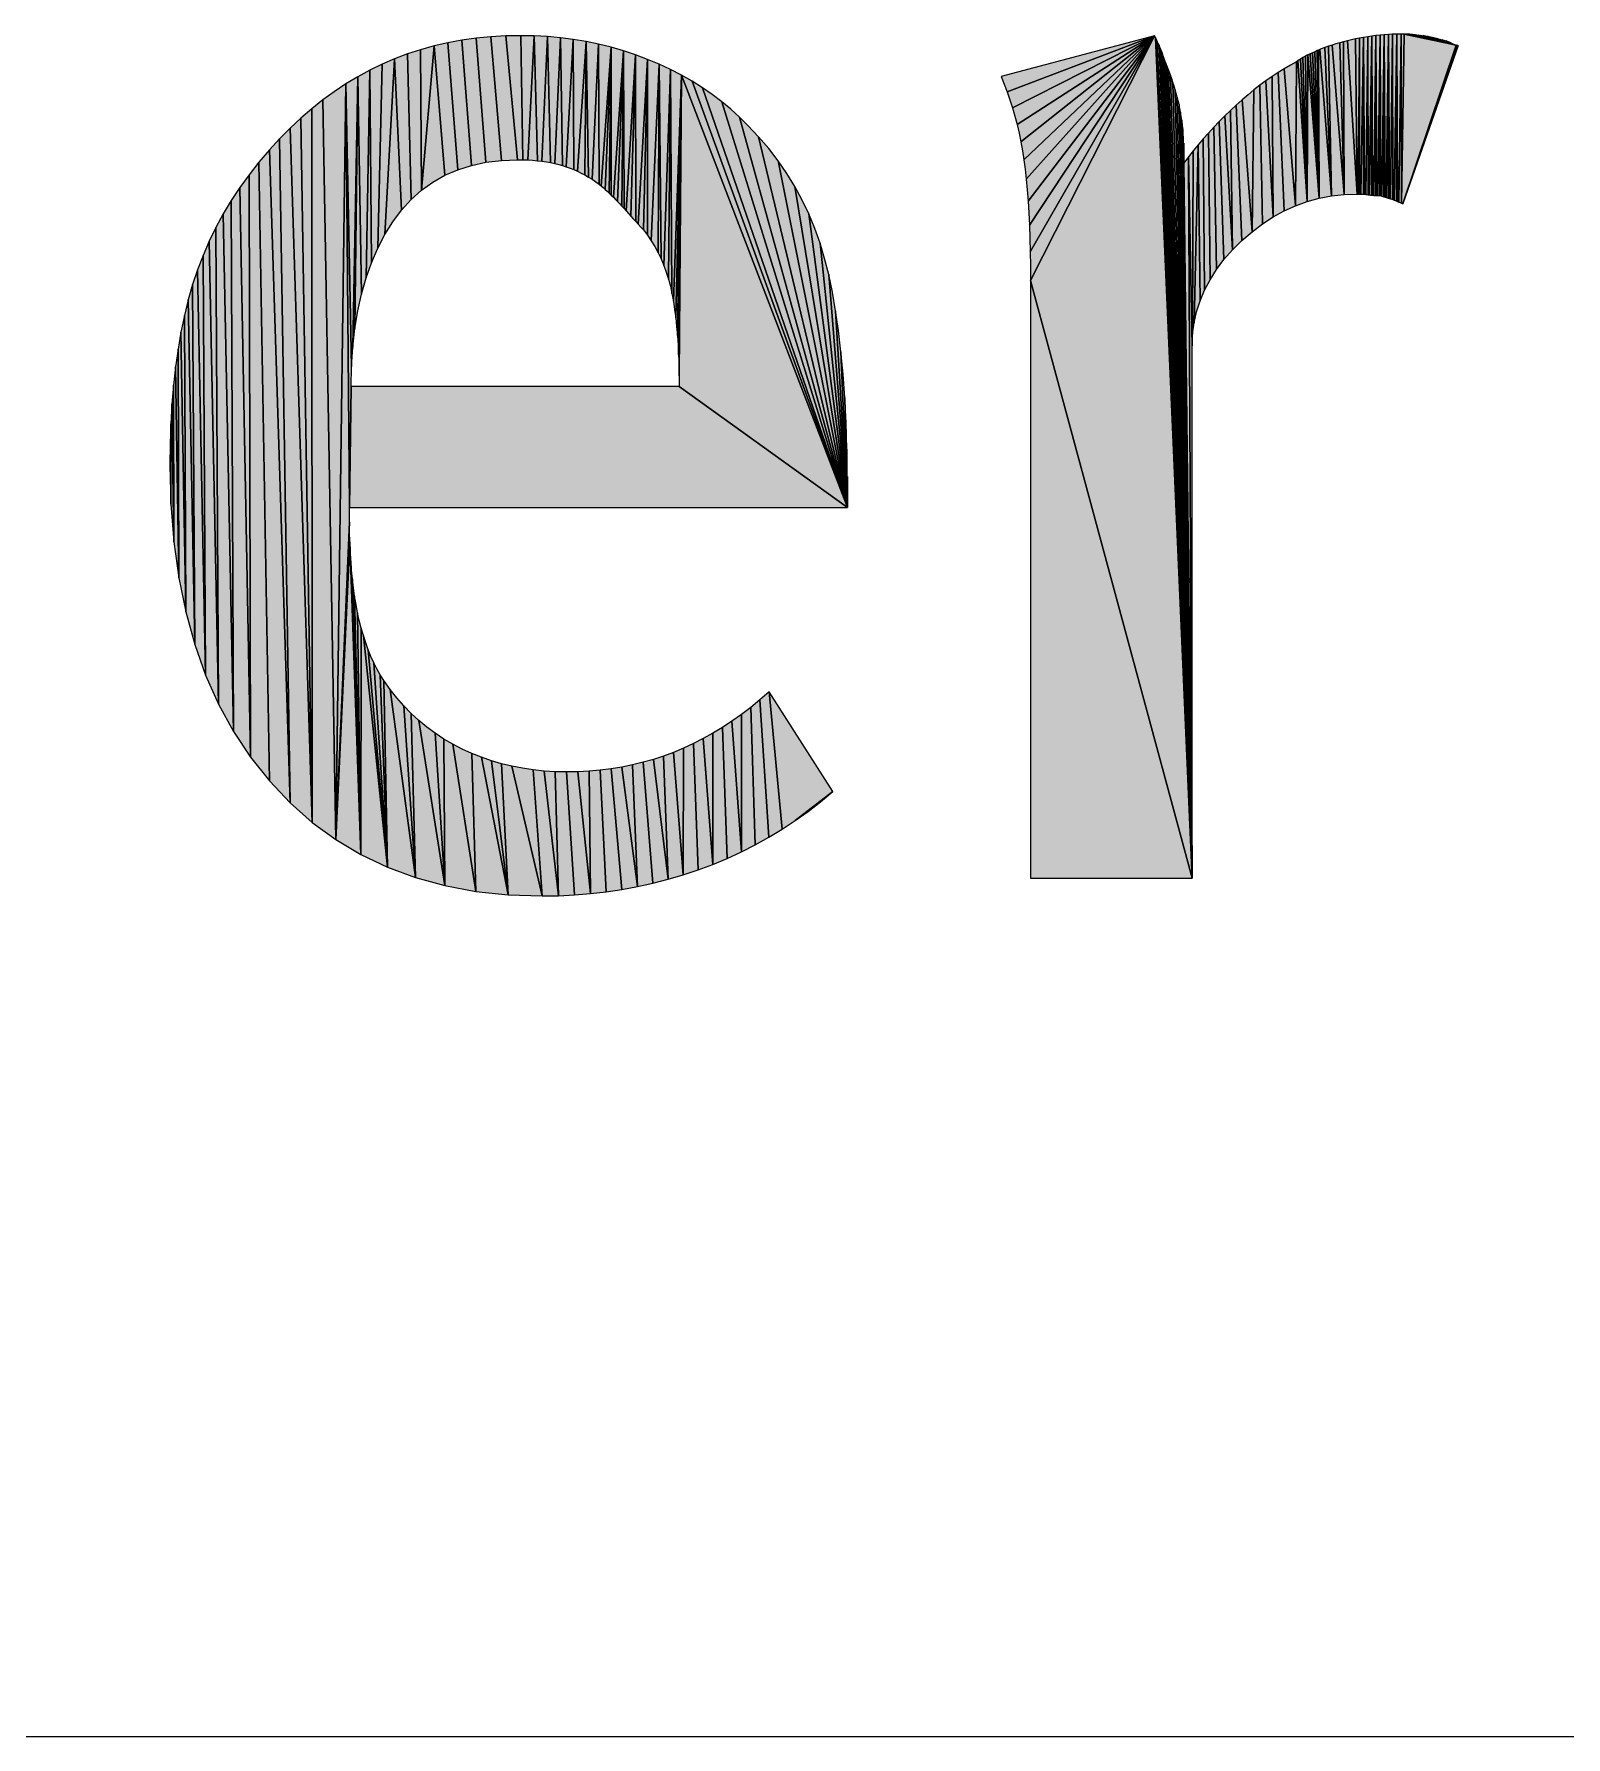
# Model space of a CAD drawing. Header units: inches. Extents: x 0 to 841, y 0 to 594.
# Drawn here: x 766.65 to 773.41, y 58.91 to 66.43 of the extents above; entities that cross this region are included whole.
import ezdxf

# ---------------------------------------------------------------- set-up
doc = ezdxf.new("R2010")
doc.units = ezdxf.units.IN
doc.header["$MEASUREMENT"] = 0
doc.layers.add('BG 0', color=7, linetype='Continuous')
doc.layers.add('BG Border', color=7, linetype='Continuous')

msp = doc.modelspace()

# ---------------------------------------------------------------- hatches: boundary and pattern name
at = {"layer": 'BG 0', "linetype": 'Continuous'}
for points in [[(768.358, 66.357), (768.3615, 65.737), (768.4173, 66.3733)], [(768.3615, 65.737), (768.4111, 65.7726), (768.4644, 65.8027), (768.4173, 66.3733)], [(768.4173, 66.3733), (768.4644, 65.8027), (768.5214, 65.8273), (768.478, 66.3872)], [(768.478, 66.3872), (768.5214, 65.8273), (768.582, 65.8465), (768.5398, 66.3985)], [(768.5398, 66.3985), (768.582, 65.8465), (768.6463, 65.8602), (768.603, 66.4074)], [(768.603, 66.4074), (768.6463, 65.8602), (768.7143, 65.8684), (768.6675, 66.4137)], [(768.6675, 66.4137), (768.7143, 65.8684), (768.7859, 65.8711), (768.7333, 66.4175)], [(768.7333, 66.4175), (768.7859, 65.8711), (768.8087, 65.8709), (768.8003, 66.4187)], [(768.8591, 66.4177), (768.8003, 66.4187), (768.8087, 65.8709), (768.8307, 65.8702)], [(768.8591, 66.4177), (768.8307, 65.8702), (768.8522, 65.8689), (768.873, 65.8671)], [(768.9172, 66.4146), (768.8591, 66.4177), (768.873, 65.8671), (768.8931, 65.8648)], [(768.9172, 66.4146), (768.8931, 65.8648), (768.9126, 65.8621), (768.9315, 65.8588)], [(768.9747, 66.4093), (768.9172, 66.4146), (768.9315, 65.8588), (768.9496, 65.855)], [(768.9747, 66.4093), (768.9496, 65.855), (768.9672, 65.8507), (768.9841, 65.8459)], [(769.0315, 66.402), (768.9747, 66.4093), (768.9841, 65.8459), (769.0006, 65.8406)], [(769.0315, 66.402), (769.0006, 65.8406), (769.017, 65.8345), (769.0335, 65.8279)], [(769.0876, 66.3926), (769.0315, 66.402), (769.0335, 65.8279), (769.0498, 65.8206)], [(769.0876, 66.3926), (769.0498, 65.8206), (769.066, 65.8126), (769.0822, 65.804)], [(769.0876, 66.3926), (769.0822, 65.804), (769.0983, 65.7948)], [(769.1431, 66.3811), (769.0876, 66.3926), (769.0983, 65.7948), (769.1144, 65.7848)], [(769.1431, 66.3811), (769.1144, 65.7848), (769.1303, 65.7743), (769.1462, 65.7631)], [(769.198, 66.3675), (769.1431, 66.3811), (769.1462, 65.7631), (769.1549, 65.7557)], [(769.198, 66.3675), (769.1549, 65.7557), (769.1636, 65.7481), (769.1725, 65.7402)], [(769.198, 66.3675), (769.1725, 65.7402), (769.1813, 65.732), (769.1903, 65.7234)], [(769.198, 66.3675), (769.1903, 65.7234), (769.1993, 65.7147)], [(769.2523, 66.3519), (769.198, 66.3675), (769.1993, 65.7147), (769.2085, 65.7056)], [(771.5959, 66.4187), (770.9186, 66.2386), (770.9326, 66.2051), (770.9457, 66.1709)], [(771.5959, 66.4187), (770.9457, 66.1709), (770.958, 66.136), (770.9693, 66.1003)], [(771.5959, 66.4187), (770.9693, 66.1003), (770.9799, 66.0639), (770.9895, 66.0268)], [(771.5959, 66.4187), (770.9895, 66.0268), (770.9983, 65.989), (771.0062, 65.9504)], [(771.5959, 66.4187), (771.0062, 65.9504), (771.0132, 65.9111), (771.0195, 65.8711)], [(771.5959, 66.4187), (771.0195, 65.8711), (771.0249, 65.8295), (771.0299, 65.7853)], [(771.5959, 66.4187), (771.0299, 65.7853), (771.0342, 65.7385), (771.0379, 65.689)], [(771.5959, 66.4187), (771.0379, 65.689), (771.0411, 65.637), (771.0437, 65.5824)], [(771.5959, 66.4187), (771.0437, 65.5824), (771.0457, 65.5252), (771.0472, 65.4654)], [(771.5959, 66.4187), (771.0472, 65.4654), (771.048, 65.403), (771.0483, 65.338)], [(771.7616, 62.701), (771.6001, 66.4101), (771.5959, 66.4187), (771.0483, 65.338)], [(771.7616, 62.701), (771.6082, 66.3931), (771.6042, 66.4016), (771.6001, 66.4101)], [(771.7616, 62.701), (771.6157, 66.3764), (771.612, 66.3847), (771.6082, 66.3931)], [(771.7616, 62.701), (771.6226, 66.36), (771.6192, 66.3682), (771.6157, 66.3764)], [(772.3467, 66.3668), (772.3307, 66.3611), (772.325, 66.3583), (772.3767, 65.7116)], [(772.3767, 65.7116), (772.3629, 66.3722), (772.3467, 66.3668)], [(772.4323, 65.7178), (772.3793, 66.3774), (772.3629, 66.3722), (772.3767, 65.7116)], [(772.4127, 66.3872), (772.3959, 66.3824), (772.3793, 66.3774), (772.4323, 65.7178)], [(772.4323, 65.7178), (772.4298, 66.3918), (772.4127, 66.3872)], [(772.4893, 65.7198), (772.447, 66.3962), (772.4298, 66.3918), (772.4323, 65.7178)], [(772.4822, 66.4042), (772.4645, 66.4003), (772.447, 66.3962), (772.4893, 65.7198)], [(772.5001, 66.4079), (772.4822, 66.4042), (772.4893, 65.7198), (772.495, 65.7198)], [(772.5001, 66.4079), (772.495, 65.7198), (772.5006, 65.7197)], [(772.5182, 66.4113), (772.5001, 66.4079), (772.5006, 65.7197), (772.5063, 65.7195)], [(772.5182, 66.4113), (772.5063, 65.7195), (772.5118, 65.7193), (772.5172, 65.719)], [(772.5182, 66.4113), (772.5172, 65.719), (772.5226, 65.7186)], [(772.5363, 66.4144), (772.5182, 66.4113), (772.5226, 65.7186), (772.5278, 65.7181)], [(772.5363, 66.4144), (772.5278, 65.7181), (772.5331, 65.7176), (772.5382, 65.7169)], [(772.5544, 66.4171), (772.5363, 66.4144), (772.5382, 65.7169), (772.5433, 65.7162)], [(772.5544, 66.4171), (772.5433, 65.7162), (772.5483, 65.7155), (772.5533, 65.7149)], [(772.5544, 66.4171), (772.5533, 65.7149), (772.5581, 65.7144)], [(772.5727, 66.4195), (772.5544, 66.4171), (772.5581, 65.7144), (772.5629, 65.714)], [(772.5727, 66.4195), (772.5629, 65.714), (772.5676, 65.7135), (772.5723, 65.7132)], [(772.5727, 66.4195), (772.5723, 65.7132), (772.5769, 65.713)], [(772.5911, 66.4214), (772.5727, 66.4195), (772.5769, 65.713), (772.5814, 65.7128)], [(772.5911, 66.4214), (772.5814, 65.7128), (772.5858, 65.7127), (772.5902, 65.7127)], [(772.5911, 66.4214), (772.5902, 65.7127), (772.5945, 65.7112)], [(772.6094, 66.4231), (772.5911, 66.4214), (772.5945, 65.7112), (772.5989, 65.7098)], [(772.6094, 66.4231), (772.5989, 65.7098), (772.6034, 65.7083), (772.608, 65.7069)], [(772.6094, 66.4231), (772.608, 65.7069), (772.6127, 65.7055)], [(772.6279, 66.4243), (772.6094, 66.4231), (772.6127, 65.7055), (772.6174, 65.704)], [(772.6279, 66.4243), (772.6174, 65.704), (772.6222, 65.7026), (772.627, 65.7011)], [(772.6279, 66.4243), (772.627, 65.7011), (772.632, 65.6997)], [(772.6465, 66.4252), (772.6279, 66.4243), (772.632, 65.6997), (772.637, 65.6982)], [(772.6465, 66.4252), (772.637, 65.6982), (772.6421, 65.6967), (772.6472, 65.6951)], [(772.6651, 66.4258), (772.6465, 66.4252), (772.6472, 65.6951), (772.6524, 65.6933)], [(772.6651, 66.4258), (772.6524, 65.6933), (772.6577, 65.6913), (772.6631, 65.6892)], [(772.6651, 66.4258), (772.6631, 65.6892), (772.6685, 65.687)], [(772.6838, 66.4259), (772.6651, 66.4258), (772.6685, 65.687), (772.6741, 65.6846)], [(772.6838, 66.4259), (772.6741, 65.6846), (772.6796, 65.6821), (772.6853, 65.6794)], [(772.6838, 66.4259), (772.6853, 65.6794), (772.6967, 66.4259)], [(772.691, 65.6766), (772.9261, 66.3768), (772.6967, 66.4259), (772.6853, 65.6794)], [(772.691, 65.6766), (772.9296, 66.3761), (772.9279, 66.3764), (772.9261, 66.3768)], [(772.9314, 66.3758), (772.9296, 66.3761), (772.691, 65.6766), (772.9345, 66.3755)], [(772.9261, 66.3768), (772.7093, 66.4255), (772.6967, 66.4259)], [(772.9241, 66.3773), (772.7218, 66.425), (772.7093, 66.4255), (772.9261, 66.3768)], [(772.746, 66.4232), (772.7339, 66.4242), (772.7218, 66.425), (772.9241, 66.3773)], [(772.8027, 66.4151), (772.7918, 66.4172), (772.7807, 66.419), (772.9201, 66.3784)], [(768.1879, 66.2927), (768.1337, 66.2662), (768.141, 65.4169), (768.1686, 65.4806)], [(768.1879, 66.2927), (768.1686, 65.4806), (768.1998, 65.5408), (768.2433, 66.3166)], [(768.1998, 65.5408), (768.2348, 65.5973), (768.2733, 65.6494), (768.2433, 66.3166)], [(768.2433, 66.3166), (768.2733, 65.6494), (768.3156, 65.6959), (768.3, 66.338)], [(768.3, 66.338), (768.3156, 65.6959), (768.3615, 65.737), (768.358, 66.357)], [(769.2523, 66.3519), (769.2085, 65.7056), (769.2177, 65.6962), (769.2269, 65.6866)], [(769.2523, 66.3519), (769.2269, 65.6866), (769.2362, 65.6766), (769.2457, 65.6664)], [(769.2523, 66.3519), (769.2457, 65.6664), (769.2554, 65.6559)], [(769.3058, 66.3341), (769.2523, 66.3519), (769.2554, 65.6559), (769.2653, 65.6451)], [(769.3058, 66.3341), (769.2653, 65.6451), (769.2754, 65.634), (769.2858, 65.6226)], [(769.3058, 66.3341), (769.2858, 65.6226), (769.2963, 65.6109), (769.3071, 65.5989)], [(769.3587, 66.3143), (769.3058, 66.3341), (769.3071, 65.5989), (769.3181, 65.5867)], [(769.3587, 66.3143), (769.3181, 65.5867), (769.3293, 65.5742), (769.3407, 65.5614)], [(769.3587, 66.3143), (769.3407, 65.5614), (769.3588, 65.5378)], [(769.4105, 66.2925), (769.3587, 66.3143), (769.3588, 65.5378), (769.3757, 65.5132)], [(769.4105, 66.2925), (769.3757, 65.5132), (769.3914, 65.4876), (769.4059, 65.461)], [(769.4105, 66.2925), (769.4059, 65.461), (769.4191, 65.4334)], [(769.4606, 66.2691), (769.4105, 66.2925), (769.4191, 65.4334), (769.4311, 65.4048)], [(771.7616, 62.701), (771.6289, 66.3438), (771.6259, 66.3519), (771.6226, 66.36)], [(771.7616, 62.701), (771.6347, 66.328), (771.6319, 66.3359), (771.6289, 66.3438)], [(771.7616, 62.701), (771.6405, 66.3124), (771.6377, 66.3202), (771.6347, 66.328)], [(771.7616, 62.701), (771.6463, 66.2972), (771.6434, 66.3048), (771.6405, 66.3124)], [(771.7616, 62.701), (771.652, 66.2822), (771.6492, 66.2896), (771.6463, 66.2972)], [(772.2227, 66.3035), (772.1954, 66.2886), (772.1682, 66.2728), (772.2182, 65.6685)], [(772.2697, 65.687), (772.2285, 66.3077), (772.2227, 66.3035), (772.2182, 65.6685)], [(772.2697, 65.687), (772.2397, 66.3155), (772.2341, 66.3117), (772.2285, 66.3077)], [(772.2697, 65.687), (772.2506, 66.3224), (772.2452, 66.319), (772.2397, 66.3155)], [(772.2697, 65.687), (772.2613, 66.3284), (772.256, 66.3255), (772.2506, 66.3224)], [(772.2697, 65.687), (772.2717, 66.3336), (772.2665, 66.3311), (772.2613, 66.3284)], [(772.3225, 65.7014), (772.2717, 66.3336), (772.2697, 65.687)], [(772.3225, 65.7014), (772.2818, 66.3381), (772.2767, 66.3359), (772.2717, 66.3336)], [(772.3225, 65.7014), (772.2922, 66.3427), (772.287, 66.3403), (772.2818, 66.3381)], [(772.3225, 65.7014), (772.3029, 66.3476), (772.2975, 66.3451), (772.2922, 66.3427)], [(772.3225, 65.7014), (772.3138, 66.3528), (772.3083, 66.3501), (772.3029, 66.3476)], [(772.3225, 65.7014), (772.3194, 66.3555), (772.3138, 66.3528)], [(772.3767, 65.7116), (772.325, 66.3583), (772.3194, 66.3555), (772.3225, 65.7014)], [(768.0282, 66.2057), (768.0529, 64.9586), (768.0584, 65.044), (768.0804, 66.2372)], [(768.0804, 66.2372), (768.0584, 65.044), (768.0675, 65.1258)], [(768.0675, 65.1258), (768.0804, 65.204), (768.097, 65.2786), (768.0804, 66.2372)], [(768.0804, 66.2372), (768.097, 65.2786), (768.1172, 65.3495), (768.1337, 66.2662)], [(768.1337, 66.2662), (768.1172, 65.3495), (768.141, 65.4169)], [(769.4606, 66.2691), (769.4311, 65.4048), (769.4418, 65.3752), (769.4514, 65.3446)], [(769.4606, 66.2691), (769.4514, 65.3446), (769.4597, 65.313), (769.4668, 65.2803)], [(769.5091, 66.2441), (769.4606, 66.2691), (769.4668, 65.2803), (769.473, 65.2464)], [(769.5091, 66.2441), (769.473, 65.2464), (769.4785, 65.2109), (769.4833, 65.1738)], [(769.5091, 66.2441), (769.4833, 65.1738), (769.4875, 65.1351), (769.4911, 65.0948)], [(769.5091, 66.2441), (769.4911, 65.0948), (769.4941, 65.0529), (769.4963, 65.0095)], [(769.5091, 66.2441), (769.4963, 65.0095), (769.498, 64.9645), (769.4989, 64.9178)], [(769.5091, 66.2441), (769.4989, 64.9178), (769.4992, 64.8697), (770.2413, 64.3365)], [(769.5091, 66.2441), (770.2413, 64.3365), (769.5559, 66.2174)], [(770.2413, 64.3365), (769.601, 66.1891), (769.5559, 66.2174)], [(771.7616, 62.701), (771.6578, 66.2675), (771.6549, 66.2748), (771.652, 66.2822)], [(771.7616, 62.701), (771.6664, 66.2444), (771.6607, 66.2602), (771.6578, 66.2675)], [(771.7616, 62.701), (771.677, 66.2123), (771.6718, 66.2284), (771.6664, 66.2444)], [(772.072, 65.5884), (772.1193, 65.6192), (772.0876, 66.2197), (772.061, 66.2001)], [(772.1193, 65.6192), (772.1143, 66.2383), (772.0876, 66.2197)], [(772.1681, 65.6459), (772.1412, 66.256), (772.1143, 66.2383), (772.1193, 65.6192)], [(772.2182, 65.6685), (772.1682, 66.2728), (772.1412, 66.256), (772.1681, 65.6459)], [(768.0282, 66.2057), (767.977, 66.1716), (767.9267, 66.135), (767.9837, 62.8706)], [(767.9837, 62.8706), (768.0438, 64.2717), (768.0438, 64.3365), (768.0282, 66.2057)], [(768.0438, 64.3365), (768.051, 64.8697), (768.0529, 64.9586), (768.0282, 66.2057)], [(770.2413, 64.3365), (769.6863, 66.1274), (769.6445, 66.1591), (769.601, 66.1891)], [(771.7616, 62.701), (771.6868, 66.1801), (771.682, 66.1962), (771.677, 66.2123)], [(771.7616, 62.701), (771.6957, 66.1475), (771.6914, 66.1638), (771.6868, 66.1801)], [(771.7616, 62.701), (771.7039, 66.1146), (771.6999, 66.1311), (771.6957, 66.1475)], [(772.0346, 66.1797), (772.0083, 66.1582), (771.9821, 66.1358), (772.026, 65.5535)], [(772.072, 65.5884), (772.061, 66.2001), (772.0346, 66.1797), (772.026, 65.5535)], [(767.8795, 62.9468), (767.8776, 66.096), (767.8293, 66.0544)], [(767.9837, 62.8706), (767.9267, 66.135), (767.8776, 66.096), (767.8795, 62.9468)], [(770.2413, 64.3365), (769.765, 66.0591), (769.7264, 66.0941), (769.6863, 66.1274)], [(771.7616, 62.701), (771.711, 66.0812), (771.7075, 66.0981), (771.7039, 66.1146)], [(771.7616, 62.701), (771.7167, 66.0455), (771.7141, 66.0637), (771.711, 66.0812)], [(771.9396, 65.4729), (771.9305, 66.0886), (771.9054, 66.0643)], [(771.9813, 65.5145), (771.9561, 66.1125), (771.9305, 66.0886), (771.9396, 65.4729)], [(772.026, 65.5535), (771.9821, 66.1358), (771.9561, 66.1125), (771.9813, 65.5145)], [(767.7822, 66.0102), (767.736, 65.9636), (767.7819, 63.0332), (767.8795, 62.9468)], [(767.7822, 66.0102), (767.8795, 62.9468), (767.8293, 66.0544)], [(770.2413, 64.3365), (769.8493, 65.9725), (769.8018, 66.0225), (769.765, 66.0591)], [(771.7616, 62.701), (771.7211, 66.0072), (771.7191, 66.0266), (771.7167, 66.0455)], [(771.7616, 62.701), (771.7239, 65.9662), (771.7227, 65.987), (771.7211, 66.0072)], [(771.8336, 65.9891), (771.8407, 65.3416), (771.8693, 65.3864), (771.857, 66.0145)], [(771.857, 66.0145), (771.8693, 65.3864), (771.9022, 65.4302), (771.8809, 66.0396)], [(771.8809, 66.0396), (771.9022, 65.4302), (771.9396, 65.4729), (771.9054, 66.0643)], [(767.6446, 65.8604), (767.6908, 63.1297), (767.7819, 63.0332), (767.6908, 65.9144)], [(767.6908, 65.9144), (767.7819, 63.0332), (767.736, 65.9636)], [(770.2413, 64.3365), (769.9352, 65.8667), (769.8938, 65.9206), (769.8493, 65.9725)], [(771.767, 65.9108), (771.7638, 65.1011), (771.7704, 65.1514), (771.7887, 65.9373)], [(771.7704, 65.1514), (771.7814, 65.2006), (771.7967, 65.2486), (771.7887, 65.9373)], [(771.7887, 65.9373), (771.7967, 65.2486), (771.8165, 65.2956), (771.8109, 65.9634)], [(771.8109, 65.9634), (771.8165, 65.2956), (771.8407, 65.3416), (771.8336, 65.9891)], [(767.6011, 65.8053), (767.6073, 63.2351), (767.6908, 63.1297), (767.6446, 65.8604)], [(770.2413, 64.3365), (770.009, 65.7532), (769.9736, 65.8109), (769.9352, 65.8667)], [(771.7255, 65.8568), (771.7616, 62.701), (771.746, 65.8839)], [(771.767, 65.9108), (771.746, 65.8839), (771.7616, 65.0498), (771.7638, 65.1011)], [(771.746, 65.8839), (771.7616, 62.701), (771.7616, 65.0498)], [(767.5604, 65.7489), (767.6073, 63.2351), (767.6011, 65.8053)], [(767.4872, 65.6325), (767.5326, 63.348), (767.5225, 65.6913)], [(767.5604, 65.7489), (767.5225, 65.6913), (767.5326, 63.348), (767.6073, 63.2351)], [(770.2413, 64.3365), (770.0706, 65.6318), (770.0413, 65.6935), (770.009, 65.7532)], [(767.4872, 65.6325), (767.4547, 65.5724), (767.4667, 63.4685), (767.5326, 63.348)], [(770.2413, 64.3365), (770.1202, 65.5027), (770.097, 65.5683), (770.0706, 65.6318)], [(767.425, 65.5112), (767.4667, 63.4685), (767.4547, 65.5724)], [(767.425, 65.5112), (767.398, 65.4487), (767.4095, 63.5966), (767.4667, 63.4685)], [(770.2413, 64.3365), (770.1583, 65.364), (770.1404, 65.4353), (770.1202, 65.5027)], [(767.3737, 65.3849), (767.4095, 63.5966), (767.398, 65.4487)], [(767.333, 65.253), (767.3612, 63.7322), (767.3521, 65.32)], [(767.3737, 65.3849), (767.3521, 65.32), (767.3612, 63.7322), (767.4095, 63.5966)], [(770.2413, 64.3365), (770.1889, 65.2049), (770.1745, 65.2873), (770.1583, 65.364)], [(771.7616, 62.701), (771.0483, 65.338), (771.0483, 62.701)], [(767.333, 65.253), (767.3158, 65.1832), (767.3216, 63.8754), (767.3612, 63.7322)], [(767.3007, 65.1106), (767.3216, 63.8754), (767.3158, 65.1832)], [(770.2413, 64.3365), (770.2125, 65.0237), (770.2015, 65.1171), (770.1889, 65.2049)], [(767.3007, 65.1106), (767.2876, 65.0353), (767.2908, 64.0261), (767.3216, 63.8754)], [(767.2765, 64.957), (767.2908, 64.0261), (767.2876, 65.0353)], [(770.2413, 64.3365), (770.2292, 64.8202), (770.2217, 64.9247), (770.2125, 65.0237)], [(767.2765, 64.957), (767.2674, 64.876), (767.2689, 64.1845), (767.2908, 64.0261)], [(767.2604, 64.7922), (767.2689, 64.1845), (767.2674, 64.876)], [(768.051, 64.8697), (768.0438, 64.3365), (770.2413, 64.3365), (769.4992, 64.8697)], [(767.2604, 64.7922), (767.2553, 64.7055), (767.2557, 64.3504), (767.2689, 64.1845)], [(770.2413, 64.3365), (770.239, 64.5945), (770.235, 64.7102), (770.2292, 64.8202)], [(767.2523, 64.6161), (767.2513, 64.5239), (767.2557, 64.3504), (767.2553, 64.7055)], [(768.0453, 64.1842), (768.0442, 64.2275), (768.0438, 64.2717), (767.9837, 62.8706)], [(768.0942, 62.8046), (768.0453, 64.1842), (767.9837, 62.8706)], [(768.0942, 62.8046), (768.0568, 64.0205), (768.0529, 64.06), (768.0496, 64.1005)], [(768.0942, 62.8046), (768.0669, 63.9443), (768.0615, 63.9819), (768.0568, 64.0205)], [(768.0942, 62.8046), (768.0799, 63.8718), (768.073, 63.9076), (768.0669, 63.9443)], [(768.0942, 62.8046), (768.096, 63.8033), (768.0875, 63.837), (768.0799, 63.8718)], [(768.2113, 62.7487), (768.1054, 63.7707), (768.096, 63.8033), (768.0942, 62.8046)], [(768.2113, 62.7487), (768.1267, 63.7088), (768.1156, 63.7392), (768.1054, 63.7707)], [(768.2113, 62.7487), (768.1514, 63.6511), (768.1386, 63.6794), (768.1267, 63.7088)], [(768.2113, 62.7487), (768.1797, 63.5978), (768.1652, 63.6239), (768.1514, 63.6511)], [(768.2113, 62.7487), (768.1951, 63.5728), (768.1797, 63.5978)], [(768.3349, 62.703), (768.2232, 63.5335), (768.1951, 63.5728), (768.2113, 62.7487)], [(768.2837, 63.4608), (768.2528, 63.4961), (768.2232, 63.5335), (768.3349, 62.703)], [(769.9534, 62.9168), (769.8955, 63.5223), (769.855, 63.4872), (769.8946, 62.8811)], [(770.1765, 63.0828), (769.8955, 63.5223), (769.9534, 62.9168), (770.011, 62.9549)], [(768.3349, 62.703), (768.3162, 63.4275), (768.2837, 63.4608)], [(769.8346, 62.8477), (769.8141, 63.454), (769.7729, 63.4227), (769.7732, 62.8166)], [(769.8946, 62.8811), (769.855, 63.4872), (769.8141, 63.454), (769.8346, 62.8477)], [(768.465, 62.6675), (768.35, 63.3963), (768.3162, 63.4275), (768.3349, 62.703)], [(768.4221, 63.3398), (768.3853, 63.367), (768.35, 63.3963), (768.465, 62.6675)], [(769.7107, 62.7877), (769.6893, 63.3656), (769.6469, 63.3399), (769.647, 62.7612)], [(769.7732, 62.8166), (769.7312, 63.3932), (769.6893, 63.3656), (769.7107, 62.7877)], [(769.7732, 62.8166), (769.7729, 63.4227), (769.7312, 63.3932)], [(768.465, 62.6675), (768.4603, 63.3146), (768.4221, 63.3398)], [(768.6015, 62.642), (768.4999, 63.2914), (768.4603, 63.3146), (768.465, 62.6675)], [(768.5832, 63.251), (768.541, 63.2702), (768.4999, 63.2914), (768.6015, 62.642)], [(769.5821, 62.737), (769.5612, 63.2941), (769.5178, 63.274), (769.5162, 62.7151)], [(769.5821, 62.737), (769.647, 62.7612), (769.6042, 63.3161), (769.5612, 63.2941)], [(769.647, 62.7612), (769.6469, 63.3399), (769.6042, 63.3161)], [(768.6263, 63.2339), (768.5832, 63.251), (768.6015, 62.642), (768.7445, 62.6268)], [(768.6263, 63.2339), (768.7445, 62.6268), (768.6702, 63.2187)], [(768.7445, 62.6268), (768.715, 63.2056), (768.6702, 63.2187)], [(769.293, 63.2004), (769.3146, 62.6632), (769.3825, 62.6782), (769.3392, 63.2117)], [(769.3392, 63.2117), (769.3825, 62.6782), (769.4497, 62.6955), (769.3848, 63.2247)], [(769.3848, 63.2247), (769.4497, 62.6955), (769.4297, 63.2393)], [(769.474, 63.2557), (769.4297, 63.2393), (769.4497, 62.6955), (769.5162, 62.7151)], [(769.474, 63.2557), (769.5162, 62.7151), (769.5178, 63.274)], [(768.894, 62.6217), (768.7607, 63.1945), (768.715, 63.2056), (768.7445, 62.6268)], [(768.8547, 63.1784), (768.8072, 63.1854), (768.7607, 63.1945), (768.894, 62.6217)], [(768.9029, 63.1733), (768.8547, 63.1784), (768.894, 62.6217), (768.9658, 62.6229)], [(768.9029, 63.1733), (768.9658, 62.6229), (768.9521, 63.1703)], [(768.9521, 63.1703), (768.9658, 62.6229), (769.0368, 62.6263), (769.0021, 63.1693)], [(769.0021, 63.1693), (769.0368, 62.6263), (769.1072, 62.6321), (769.0522, 63.1702)], [(769.0522, 63.1702), (769.1072, 62.6321), (769.1016, 63.1727)], [(769.1016, 63.1727), (769.1072, 62.6321), (769.177, 62.6402), (769.1505, 63.1771)], [(769.1505, 63.1771), (769.177, 62.6402), (769.2462, 62.6506), (769.1986, 63.1832)], [(769.1986, 63.1832), (769.2462, 62.6506), (769.3146, 62.6632), (769.2462, 63.1909)], [(769.2462, 63.1909), (769.3146, 62.6632), (769.293, 63.2004)], [(770.1765, 63.0828), (770.011, 62.9549), (770.0674, 62.9952), (770.1225, 63.0379)]]:
    msp.add_hatch(color=7, dxfattribs=at).paths.add_polyline_path(points)

# ---------------------------------------------------------------- linework, layer by layer
at = {"layer": 'BG 0', "color": 7, "linetype": 'Continuous', "lineweight": 5}
for p, q in [((772.9351, 66.3758), (772.691, 65.6766)), ((772.7462, 66.4241), (772.9242, 66.3773)), ((772.7579, 66.4228), (772.9242, 66.3773)), ((772.7695, 66.4214), (772.9222, 66.3778)), ((772.9201, 66.3785), (772.8029, 66.4158)), ((772.8135, 66.4133), (772.918, 66.3792)), ((772.918, 66.3792), (772.8241, 66.4113)), ((772.8343, 66.4086), (772.9159, 66.38)), ((772.8444, 66.4064), (772.9159, 66.3799)), ((772.8542, 66.4039), (772.9159, 66.3799)), ((772.8639, 66.4013), (772.9138, 66.3808)), ((772.8733, 66.3987), (772.9119, 66.3817)), ((772.91, 66.3828), (772.8826, 66.3963)), ((772.8912, 66.3928), (772.9081, 66.3838)), ((772.8912, 66.3928), (772.9048, 66.3863)), ((772.8912, 66.3928), (772.9016, 66.3888)), ((772.9314, 66.3758), (772.9345, 66.3755)), ((771.7616, 62.701), (771.7243, 65.9662)), ((771.7251, 65.9448), (771.7256, 65.8568)), ((770.2417, 64.3365), (770.2398, 64.5945)), ((770.2413, 64.4734), (770.2413, 64.3394)), ((770.2413, 64.4734), (770.2413, 64.3452)), ((770.2413, 64.4734), (770.2413, 64.3509)), ((770.2413, 64.4734), (770.2413, 64.3567)), ((770.2413, 64.4734), (770.2413, 64.3624)), ((770.2413, 64.4734), (770.2413, 64.3682)), ((770.2413, 64.4734), (770.2413, 64.374)), ((770.2413, 64.4734), (770.2413, 64.3797)), ((770.2413, 64.4734), (770.2413, 64.3855)), ((770.2413, 64.4734), (770.2413, 64.3913)), ((770.2413, 64.4734), (770.2413, 64.3985)), ((770.2413, 64.4734), (770.2413, 64.4071)), ((770.2413, 64.4734), (770.2413, 64.4157)), ((770.2413, 64.4734), (770.2413, 64.4244)), ((770.2413, 64.4734), (770.2413, 64.4331)), ((770.2413, 64.4734), (770.2413, 64.4416)), ((770.2413, 64.4734), (770.2413, 64.4497)), ((770.2413, 64.4734), (770.2413, 64.4572)), ((770.2413, 64.4734), (770.2413, 64.4641)), ((768.0458, 64.1842), (768.0943, 62.8046))]:
    msp.add_line(p, q, dxfattribs=at)
for points in [[(768.358, 66.357), (768.3615, 65.737), (768.4173, 66.3733)], [(768.3615, 65.737), (768.4111, 65.7726), (768.4644, 65.8027), (768.4173, 66.3733)], [(768.4173, 66.3733), (768.4644, 65.8027), (768.5214, 65.8273), (768.478, 66.3872)], [(768.478, 66.3872), (768.5214, 65.8273), (768.582, 65.8465), (768.5398, 66.3985)], [(768.5398, 66.3985), (768.582, 65.8465), (768.6463, 65.8602), (768.603, 66.4074)], [(768.603, 66.4074), (768.6463, 65.8602), (768.7143, 65.8684), (768.6675, 66.4137)], [(768.6675, 66.4137), (768.7143, 65.8684), (768.7859, 65.8711), (768.7333, 66.4175)], [(768.7333, 66.4175), (768.7859, 65.8711), (768.8087, 65.8709), (768.8003, 66.4187)], [(768.8591, 66.4177), (768.8003, 66.4187), (768.8087, 65.8709), (768.8307, 65.8702)], [(768.8591, 66.4177), (768.8307, 65.8702), (768.8522, 65.8689), (768.873, 65.8671)], [(768.9172, 66.4146), (768.8591, 66.4177), (768.873, 65.8671), (768.8931, 65.8648)], [(768.9172, 66.4146), (768.8931, 65.8648), (768.9126, 65.8621), (768.9315, 65.8588)], [(768.9747, 66.4093), (768.9172, 66.4146), (768.9315, 65.8588), (768.9496, 65.855)], [(768.9747, 66.4093), (768.9496, 65.855), (768.9672, 65.8507), (768.9841, 65.8459)], [(769.0315, 66.402), (768.9747, 66.4093), (768.9841, 65.8459), (769.0006, 65.8406)], [(769.0315, 66.402), (769.0006, 65.8406), (769.017, 65.8345), (769.0335, 65.8279)], [(769.0876, 66.3926), (769.0315, 66.402), (769.0335, 65.8279), (769.0498, 65.8206)], [(769.0876, 66.3926), (769.0498, 65.8206), (769.066, 65.8126), (769.0822, 65.804)], [(769.0876, 66.3926), (769.0822, 65.804), (769.0983, 65.7948)], [(769.1431, 66.3811), (769.0876, 66.3926), (769.0983, 65.7948), (769.1144, 65.7848)], [(769.1431, 66.3811), (769.1144, 65.7848), (769.1303, 65.7743), (769.1462, 65.7631)], [(769.198, 66.3675), (769.1431, 66.3811), (769.1462, 65.7631), (769.1549, 65.7557)], [(769.198, 66.3675), (769.1549, 65.7557), (769.1636, 65.7481), (769.1725, 65.7402)], [(769.198, 66.3675), (769.1725, 65.7402), (769.1813, 65.732), (769.1903, 65.7234)], [(769.198, 66.3675), (769.1903, 65.7234), (769.1993, 65.7147)], [(769.2523, 66.3519), (769.198, 66.3675), (769.1993, 65.7147), (769.2085, 65.7056)], [(771.5959, 66.4187), (770.9186, 66.2386), (770.9326, 66.2051), (770.9457, 66.1709)], [(771.5959, 66.4187), (770.9457, 66.1709), (770.958, 66.136), (770.9693, 66.1003)], [(771.5959, 66.4187), (770.9693, 66.1003), (770.9799, 66.0639), (770.9895, 66.0268)], [(771.5959, 66.4187), (770.9895, 66.0268), (770.9983, 65.989), (771.0062, 65.9504)], [(771.5959, 66.4187), (771.0062, 65.9504), (771.0132, 65.9111), (771.0195, 65.8711)], [(771.5959, 66.4187), (771.0195, 65.8711), (771.0249, 65.8295), (771.0299, 65.7853)], [(771.5959, 66.4187), (771.0299, 65.7853), (771.0342, 65.7385), (771.0379, 65.689)], [(771.5959, 66.4187), (771.0379, 65.689), (771.0411, 65.637), (771.0437, 65.5824)], [(771.5959, 66.4187), (771.0437, 65.5824), (771.0457, 65.5252), (771.0472, 65.4654)], [(771.5959, 66.4187), (771.0472, 65.4654), (771.048, 65.403), (771.0483, 65.338)], [(771.7616, 62.701), (771.6001, 66.4101), (771.5959, 66.4187), (771.0483, 65.338)], [(771.7616, 62.701), (771.6082, 66.3931), (771.6042, 66.4016), (771.6001, 66.4101)], [(771.7616, 62.701), (771.6157, 66.3764), (771.612, 66.3847), (771.6082, 66.3931)], [(771.7616, 62.701), (771.6226, 66.36), (771.6192, 66.3682), (771.6157, 66.3764)], [(772.3467, 66.3668), (772.3307, 66.3611), (772.325, 66.3583), (772.3767, 65.7116)], [(772.3767, 65.7116), (772.3629, 66.3722), (772.3467, 66.3668)], [(772.4323, 65.7178), (772.3793, 66.3774), (772.3629, 66.3722), (772.3767, 65.7116)], [(772.4127, 66.3872), (772.3959, 66.3824), (772.3793, 66.3774), (772.4323, 65.7178)], [(772.4323, 65.7178), (772.4298, 66.3918), (772.4127, 66.3872)], [(772.4893, 65.7198), (772.447, 66.3962), (772.4298, 66.3918), (772.4323, 65.7178)], [(772.4822, 66.4042), (772.4645, 66.4003), (772.447, 66.3962), (772.4893, 65.7198)], [(772.5001, 66.4079), (772.4822, 66.4042), (772.4893, 65.7198), (772.495, 65.7198)], [(772.5001, 66.4079), (772.495, 65.7198), (772.5006, 65.7197)], [(772.5182, 66.4113), (772.5001, 66.4079), (772.5006, 65.7197), (772.5063, 65.7195)], [(772.5182, 66.4113), (772.5063, 65.7195), (772.5118, 65.7193), (772.5172, 65.719)], [(772.5182, 66.4113), (772.5172, 65.719), (772.5226, 65.7186)], [(772.5363, 66.4144), (772.5182, 66.4113), (772.5226, 65.7186), (772.5278, 65.7181)], [(772.5363, 66.4144), (772.5278, 65.7181), (772.5331, 65.7176), (772.5382, 65.7169)], [(772.5544, 66.4171), (772.5363, 66.4144), (772.5382, 65.7169), (772.5433, 65.7162)], [(772.5544, 66.4171), (772.5433, 65.7162), (772.5483, 65.7155), (772.5533, 65.7149)], [(772.5544, 66.4171), (772.5533, 65.7149), (772.5581, 65.7144)], [(772.5727, 66.4195), (772.5544, 66.4171), (772.5581, 65.7144), (772.5629, 65.714)], [(772.5727, 66.4195), (772.5629, 65.714), (772.5676, 65.7135), (772.5723, 65.7132)], [(772.5727, 66.4195), (772.5723, 65.7132), (772.5769, 65.713)], [(772.5911, 66.4214), (772.5727, 66.4195), (772.5769, 65.713), (772.5814, 65.7128)], [(772.5911, 66.4214), (772.5814, 65.7128), (772.5858, 65.7127), (772.5902, 65.7127)], [(772.5911, 66.4214), (772.5902, 65.7127), (772.5945, 65.7112)], [(772.6094, 66.4231), (772.5911, 66.4214), (772.5945, 65.7112), (772.5989, 65.7098)], [(772.6094, 66.4231), (772.5989, 65.7098), (772.6034, 65.7083), (772.608, 65.7069)], [(772.6094, 66.4231), (772.608, 65.7069), (772.6127, 65.7055)], [(772.6279, 66.4243), (772.6094, 66.4231), (772.6127, 65.7055), (772.6174, 65.704)], [(772.6279, 66.4243), (772.6174, 65.704), (772.6222, 65.7026), (772.627, 65.7011)], [(772.6279, 66.4243), (772.627, 65.7011), (772.632, 65.6997)], [(772.6465, 66.4252), (772.6279, 66.4243), (772.632, 65.6997), (772.637, 65.6982)], [(772.6465, 66.4252), (772.637, 65.6982), (772.6421, 65.6967), (772.6472, 65.6951)], [(772.6651, 66.4258), (772.6465, 66.4252), (772.6472, 65.6951), (772.6524, 65.6933)], [(772.6651, 66.4258), (772.6524, 65.6933), (772.6577, 65.6913), (772.6631, 65.6892)], [(772.6651, 66.4258), (772.6631, 65.6892), (772.6685, 65.687)], [(772.6838, 66.4259), (772.6651, 66.4258), (772.6685, 65.687), (772.6741, 65.6846)], [(772.6838, 66.4259), (772.6741, 65.6846), (772.6796, 65.6821), (772.6853, 65.6794)], [(772.6838, 66.4259), (772.6853, 65.6794), (772.6967, 66.4259)], [(772.691, 65.6766), (772.9261, 66.3768), (772.6967, 66.4259), (772.6853, 65.6794)], [(772.691, 65.6766), (772.9296, 66.3761), (772.9279, 66.3764), (772.9261, 66.3768)], [(772.9314, 66.3758), (772.9296, 66.3761), (772.691, 65.6766), (772.9345, 66.3755)], [(772.9261, 66.3768), (772.7093, 66.4255), (772.6967, 66.4259)], [(772.9241, 66.3773), (772.7218, 66.425), (772.7093, 66.4255), (772.9261, 66.3768)], [(772.746, 66.4232), (772.7339, 66.4242), (772.7218, 66.425), (772.9241, 66.3773)], [(772.8027, 66.4151), (772.7918, 66.4172), (772.7807, 66.419), (772.9201, 66.3784)], [(768.1879, 66.2927), (768.1337, 66.2662), (768.141, 65.4169), (768.1686, 65.4806)], [(768.1879, 66.2927), (768.1686, 65.4806), (768.1998, 65.5408), (768.2433, 66.3166)], [(768.1998, 65.5408), (768.2348, 65.5973), (768.2733, 65.6494), (768.2433, 66.3166)], [(768.2433, 66.3166), (768.2733, 65.6494), (768.3156, 65.6959), (768.3, 66.338)], [(768.3, 66.338), (768.3156, 65.6959), (768.3615, 65.737), (768.358, 66.357)], [(769.2523, 66.3519), (769.2085, 65.7056), (769.2177, 65.6962), (769.2269, 65.6866)], [(769.2523, 66.3519), (769.2269, 65.6866), (769.2362, 65.6766), (769.2457, 65.6664)], [(769.2523, 66.3519), (769.2457, 65.6664), (769.2554, 65.6559)], [(769.3058, 66.3341), (769.2523, 66.3519), (769.2554, 65.6559), (769.2653, 65.6451)], [(769.3058, 66.3341), (769.2653, 65.6451), (769.2754, 65.634), (769.2858, 65.6226)], [(769.3058, 66.3341), (769.2858, 65.6226), (769.2963, 65.6109), (769.3071, 65.5989)], [(769.3587, 66.3143), (769.3058, 66.3341), (769.3071, 65.5989), (769.3181, 65.5867)], [(769.3587, 66.3143), (769.3181, 65.5867), (769.3293, 65.5742), (769.3407, 65.5614)], [(769.3587, 66.3143), (769.3407, 65.5614), (769.3588, 65.5378)], [(769.4105, 66.2925), (769.3587, 66.3143), (769.3588, 65.5378), (769.3757, 65.5132)], [(769.4105, 66.2925), (769.3757, 65.5132), (769.3914, 65.4876), (769.4059, 65.461)], [(769.4105, 66.2925), (769.4059, 65.461), (769.4191, 65.4334)], [(769.4606, 66.2691), (769.4105, 66.2925), (769.4191, 65.4334), (769.4311, 65.4048)], [(771.7616, 62.701), (771.6289, 66.3438), (771.6259, 66.3519), (771.6226, 66.36)], [(771.7616, 62.701), (771.6347, 66.328), (771.6319, 66.3359), (771.6289, 66.3438)], [(771.7616, 62.701), (771.6405, 66.3124), (771.6377, 66.3202), (771.6347, 66.328)], [(771.7616, 62.701), (771.6463, 66.2972), (771.6434, 66.3048), (771.6405, 66.3124)], [(771.7616, 62.701), (771.652, 66.2822), (771.6492, 66.2896), (771.6463, 66.2972)], [(772.2227, 66.3035), (772.1954, 66.2886), (772.1682, 66.2728), (772.2182, 65.6685)], [(772.2697, 65.687), (772.2285, 66.3077), (772.2227, 66.3035), (772.2182, 65.6685)], [(772.2697, 65.687), (772.2397, 66.3155), (772.2341, 66.3117), (772.2285, 66.3077)], [(772.2697, 65.687), (772.2506, 66.3224), (772.2452, 66.319), (772.2397, 66.3155)], [(772.2697, 65.687), (772.2613, 66.3284), (772.256, 66.3255), (772.2506, 66.3224)], [(772.2697, 65.687), (772.2717, 66.3336), (772.2665, 66.3311), (772.2613, 66.3284)], [(772.3225, 65.7014), (772.2717, 66.3336), (772.2697, 65.687)], [(772.3225, 65.7014), (772.2818, 66.3381), (772.2767, 66.3359), (772.2717, 66.3336)], [(772.3225, 65.7014), (772.2922, 66.3427), (772.287, 66.3403), (772.2818, 66.3381)], [(772.3225, 65.7014), (772.3029, 66.3476), (772.2975, 66.3451), (772.2922, 66.3427)], [(772.3225, 65.7014), (772.3138, 66.3528), (772.3083, 66.3501), (772.3029, 66.3476)], [(772.3225, 65.7014), (772.3194, 66.3555), (772.3138, 66.3528)], [(772.3767, 65.7116), (772.325, 66.3583), (772.3194, 66.3555), (772.3225, 65.7014)], [(768.0282, 66.2057), (768.0529, 64.9586), (768.0584, 65.044), (768.0804, 66.2372)], [(768.0804, 66.2372), (768.0584, 65.044), (768.0675, 65.1258)], [(768.0675, 65.1258), (768.0804, 65.204), (768.097, 65.2786), (768.0804, 66.2372)], [(768.0804, 66.2372), (768.097, 65.2786), (768.1172, 65.3495), (768.1337, 66.2662)], [(768.1337, 66.2662), (768.1172, 65.3495), (768.141, 65.4169)], [(769.4606, 66.2691), (769.4311, 65.4048), (769.4418, 65.3752), (769.4514, 65.3446)], [(769.4606, 66.2691), (769.4514, 65.3446), (769.4597, 65.313), (769.4668, 65.2803)], [(769.5091, 66.2441), (769.4606, 66.2691), (769.4668, 65.2803), (769.473, 65.2464)], [(769.5091, 66.2441), (769.473, 65.2464), (769.4785, 65.2109), (769.4833, 65.1738)], [(769.5091, 66.2441), (769.4833, 65.1738), (769.4875, 65.1351), (769.4911, 65.0948)], [(769.5091, 66.2441), (769.4911, 65.0948), (769.4941, 65.0529), (769.4963, 65.0095)], [(769.5091, 66.2441), (769.4963, 65.0095), (769.498, 64.9645), (769.4989, 64.9178)], [(769.5091, 66.2441), (769.4989, 64.9178), (769.4992, 64.8697), (770.2413, 64.3365)], [(769.5091, 66.2441), (770.2413, 64.3365), (769.5559, 66.2174)], [(770.2413, 64.3365), (769.601, 66.1891), (769.5559, 66.2174)], [(771.7616, 62.701), (771.6578, 66.2675), (771.6549, 66.2748), (771.652, 66.2822)], [(771.7616, 62.701), (771.6664, 66.2444), (771.6607, 66.2602), (771.6578, 66.2675)], [(771.7616, 62.701), (771.677, 66.2123), (771.6718, 66.2284), (771.6664, 66.2444)], [(772.072, 65.5884), (772.1193, 65.6192), (772.0876, 66.2197), (772.061, 66.2001)], [(772.1193, 65.6192), (772.1143, 66.2383), (772.0876, 66.2197)], [(772.1681, 65.6459), (772.1412, 66.256), (772.1143, 66.2383), (772.1193, 65.6192)], [(772.2182, 65.6685), (772.1682, 66.2728), (772.1412, 66.256), (772.1681, 65.6459)], [(768.0282, 66.2057), (767.977, 66.1716), (767.9267, 66.135), (767.9837, 62.8706)], [(767.9837, 62.8706), (768.0438, 64.2717), (768.0438, 64.3365), (768.0282, 66.2057)], [(768.0438, 64.3365), (768.051, 64.8697), (768.0529, 64.9586), (768.0282, 66.2057)], [(770.2413, 64.3365), (769.6863, 66.1274), (769.6445, 66.1591), (769.601, 66.1891)], [(771.7616, 62.701), (771.6868, 66.1801), (771.682, 66.1962), (771.677, 66.2123)], [(771.7616, 62.701), (771.6957, 66.1475), (771.6914, 66.1638), (771.6868, 66.1801)], [(771.7616, 62.701), (771.7039, 66.1146), (771.6999, 66.1311), (771.6957, 66.1475)], [(772.0346, 66.1797), (772.0083, 66.1582), (771.9821, 66.1358), (772.026, 65.5535)], [(772.072, 65.5884), (772.061, 66.2001), (772.0346, 66.1797), (772.026, 65.5535)], [(767.8795, 62.9468), (767.8776, 66.096), (767.8293, 66.0544)], [(767.9837, 62.8706), (767.9267, 66.135), (767.8776, 66.096), (767.8795, 62.9468)], [(770.2413, 64.3365), (769.765, 66.0591), (769.7264, 66.0941), (769.6863, 66.1274)], [(771.7616, 62.701), (771.711, 66.0812), (771.7075, 66.0981), (771.7039, 66.1146)], [(771.7616, 62.701), (771.7167, 66.0455), (771.7141, 66.0637), (771.711, 66.0812)], [(771.9396, 65.4729), (771.9305, 66.0886), (771.9054, 66.0643)], [(771.9813, 65.5145), (771.9561, 66.1125), (771.9305, 66.0886), (771.9396, 65.4729)], [(772.026, 65.5535), (771.9821, 66.1358), (771.9561, 66.1125), (771.9813, 65.5145)], [(767.7822, 66.0102), (767.736, 65.9636), (767.7819, 63.0332), (767.8795, 62.9468)], [(767.7822, 66.0102), (767.8795, 62.9468), (767.8293, 66.0544)], [(770.2413, 64.3365), (769.8493, 65.9725), (769.8018, 66.0225), (769.765, 66.0591)], [(771.7616, 62.701), (771.7211, 66.0072), (771.7191, 66.0266), (771.7167, 66.0455)], [(771.7616, 62.701), (771.7239, 65.9662), (771.7227, 65.987), (771.7211, 66.0072)], [(771.8336, 65.9891), (771.8407, 65.3416), (771.8693, 65.3864), (771.857, 66.0145)], [(771.857, 66.0145), (771.8693, 65.3864), (771.9022, 65.4302), (771.8809, 66.0396)], [(771.8809, 66.0396), (771.9022, 65.4302), (771.9396, 65.4729), (771.9054, 66.0643)], [(767.6446, 65.8604), (767.6908, 63.1297), (767.7819, 63.0332), (767.6908, 65.9144)], [(767.6908, 65.9144), (767.7819, 63.0332), (767.736, 65.9636)], [(770.2413, 64.3365), (769.9352, 65.8667), (769.8938, 65.9206), (769.8493, 65.9725)], [(771.767, 65.9108), (771.7638, 65.1011), (771.7704, 65.1514), (771.7887, 65.9373)], [(771.7704, 65.1514), (771.7814, 65.2006), (771.7967, 65.2486), (771.7887, 65.9373)], [(771.7887, 65.9373), (771.7967, 65.2486), (771.8165, 65.2956), (771.8109, 65.9634)], [(771.8109, 65.9634), (771.8165, 65.2956), (771.8407, 65.3416), (771.8336, 65.9891)], [(767.6011, 65.8053), (767.6073, 63.2351), (767.6908, 63.1297), (767.6446, 65.8604)], [(770.2413, 64.3365), (770.009, 65.7532), (769.9736, 65.8109), (769.9352, 65.8667)], [(771.7255, 65.8568), (771.7616, 62.701), (771.746, 65.8839)], [(771.767, 65.9108), (771.746, 65.8839), (771.7616, 65.0498), (771.7638, 65.1011)], [(771.746, 65.8839), (771.7616, 62.701), (771.7616, 65.0498)], [(767.5604, 65.7489), (767.6073, 63.2351), (767.6011, 65.8053)], [(767.4872, 65.6325), (767.5326, 63.348), (767.5225, 65.6913)], [(767.5604, 65.7489), (767.5225, 65.6913), (767.5326, 63.348), (767.6073, 63.2351)], [(770.2413, 64.3365), (770.0706, 65.6318), (770.0413, 65.6935), (770.009, 65.7532)], [(767.4872, 65.6325), (767.4547, 65.5724), (767.4667, 63.4685), (767.5326, 63.348)], [(770.2413, 64.3365), (770.1202, 65.5027), (770.097, 65.5683), (770.0706, 65.6318)], [(767.425, 65.5112), (767.4667, 63.4685), (767.4547, 65.5724)], [(767.425, 65.5112), (767.398, 65.4487), (767.4095, 63.5966), (767.4667, 63.4685)], [(770.2413, 64.3365), (770.1583, 65.364), (770.1404, 65.4353), (770.1202, 65.5027)], [(767.3737, 65.3849), (767.4095, 63.5966), (767.398, 65.4487)], [(767.333, 65.253), (767.3612, 63.7322), (767.3521, 65.32)], [(767.3737, 65.3849), (767.3521, 65.32), (767.3612, 63.7322), (767.4095, 63.5966)], [(770.2413, 64.3365), (770.1889, 65.2049), (770.1745, 65.2873), (770.1583, 65.364)], [(771.7616, 62.701), (771.0483, 65.338), (771.0483, 62.701)], [(767.333, 65.253), (767.3158, 65.1832), (767.3216, 63.8754), (767.3612, 63.7322)], [(767.3007, 65.1106), (767.3216, 63.8754), (767.3158, 65.1832)], [(770.2413, 64.3365), (770.2125, 65.0237), (770.2015, 65.1171), (770.1889, 65.2049)], [(767.3007, 65.1106), (767.2876, 65.0353), (767.2908, 64.0261), (767.3216, 63.8754)], [(767.2765, 64.957), (767.2908, 64.0261), (767.2876, 65.0353)], [(770.2413, 64.3365), (770.2292, 64.8202), (770.2217, 64.9247), (770.2125, 65.0237)], [(767.2765, 64.957), (767.2674, 64.876), (767.2689, 64.1845), (767.2908, 64.0261)], [(767.2604, 64.7922), (767.2689, 64.1845), (767.2674, 64.876)], [(768.051, 64.8697), (768.0438, 64.3365), (770.2413, 64.3365), (769.4992, 64.8697)], [(767.2604, 64.7922), (767.2553, 64.7055), (767.2557, 64.3504), (767.2689, 64.1845)], [(770.2413, 64.3365), (770.239, 64.5945), (770.235, 64.7102), (770.2292, 64.8202)], [(767.2523, 64.6161), (767.2513, 64.5239), (767.2557, 64.3504), (767.2553, 64.7055)], [(768.0453, 64.1842), (768.0442, 64.2275), (768.0438, 64.2717), (767.9837, 62.8706)], [(768.0942, 62.8046), (768.0453, 64.1842), (767.9837, 62.8706)], [(768.0942, 62.8046), (768.0568, 64.0205), (768.0529, 64.06), (768.0496, 64.1005)], [(768.0942, 62.8046), (768.0669, 63.9443), (768.0615, 63.9819), (768.0568, 64.0205)], [(768.0942, 62.8046), (768.0799, 63.8718), (768.073, 63.9076), (768.0669, 63.9443)], [(768.0942, 62.8046), (768.096, 63.8033), (768.0875, 63.837), (768.0799, 63.8718)], [(768.2113, 62.7487), (768.1054, 63.7707), (768.096, 63.8033), (768.0942, 62.8046)], [(768.2113, 62.7487), (768.1267, 63.7088), (768.1156, 63.7392), (768.1054, 63.7707)], [(768.2113, 62.7487), (768.1514, 63.6511), (768.1386, 63.6794), (768.1267, 63.7088)], [(768.2113, 62.7487), (768.1797, 63.5978), (768.1652, 63.6239), (768.1514, 63.6511)], [(768.2113, 62.7487), (768.1951, 63.5728), (768.1797, 63.5978)], [(768.3349, 62.703), (768.2232, 63.5335), (768.1951, 63.5728), (768.2113, 62.7487)], [(768.2837, 63.4608), (768.2528, 63.4961), (768.2232, 63.5335), (768.3349, 62.703)], [(769.9534, 62.9168), (769.8955, 63.5223), (769.855, 63.4872), (769.8946, 62.8811)], [(770.1765, 63.0828), (769.8955, 63.5223), (769.9534, 62.9168), (770.011, 62.9549)], [(768.3349, 62.703), (768.3162, 63.4275), (768.2837, 63.4608)], [(769.8346, 62.8477), (769.8141, 63.454), (769.7729, 63.4227), (769.7732, 62.8166)], [(769.8946, 62.8811), (769.855, 63.4872), (769.8141, 63.454), (769.8346, 62.8477)], [(768.465, 62.6675), (768.35, 63.3963), (768.3162, 63.4275), (768.3349, 62.703)], [(768.4221, 63.3398), (768.3853, 63.367), (768.35, 63.3963), (768.465, 62.6675)], [(769.7107, 62.7877), (769.6893, 63.3656), (769.6469, 63.3399), (769.647, 62.7612)], [(769.7732, 62.8166), (769.7312, 63.3932), (769.6893, 63.3656), (769.7107, 62.7877)], [(769.7732, 62.8166), (769.7729, 63.4227), (769.7312, 63.3932)], [(768.465, 62.6675), (768.4603, 63.3146), (768.4221, 63.3398)], [(768.6015, 62.642), (768.4999, 63.2914), (768.4603, 63.3146), (768.465, 62.6675)], [(768.5832, 63.251), (768.541, 63.2702), (768.4999, 63.2914), (768.6015, 62.642)], [(769.5821, 62.737), (769.5612, 63.2941), (769.5178, 63.274), (769.5162, 62.7151)], [(769.5821, 62.737), (769.647, 62.7612), (769.6042, 63.3161), (769.5612, 63.2941)], [(769.647, 62.7612), (769.6469, 63.3399), (769.6042, 63.3161)], [(768.6263, 63.2339), (768.5832, 63.251), (768.6015, 62.642), (768.7445, 62.6268)], [(768.6263, 63.2339), (768.7445, 62.6268), (768.6702, 63.2187)], [(768.7445, 62.6268), (768.715, 63.2056), (768.6702, 63.2187)], [(769.293, 63.2004), (769.3146, 62.6632), (769.3825, 62.6782), (769.3392, 63.2117)], [(769.3392, 63.2117), (769.3825, 62.6782), (769.4497, 62.6955), (769.3848, 63.2247)], [(769.3848, 63.2247), (769.4497, 62.6955), (769.4297, 63.2393)], [(769.474, 63.2557), (769.4297, 63.2393), (769.4497, 62.6955), (769.5162, 62.7151)], [(769.474, 63.2557), (769.5162, 62.7151), (769.5178, 63.274)], [(768.894, 62.6217), (768.7607, 63.1945), (768.715, 63.2056), (768.7445, 62.6268)], [(768.8547, 63.1784), (768.8072, 63.1854), (768.7607, 63.1945), (768.894, 62.6217)], [(768.9029, 63.1733), (768.8547, 63.1784), (768.894, 62.6217), (768.9658, 62.6229)], [(768.9029, 63.1733), (768.9658, 62.6229), (768.9521, 63.1703)], [(768.9521, 63.1703), (768.9658, 62.6229), (769.0368, 62.6263), (769.0021, 63.1693)], [(769.0021, 63.1693), (769.0368, 62.6263), (769.1072, 62.6321), (769.0522, 63.1702)], [(769.0522, 63.1702), (769.1072, 62.6321), (769.1016, 63.1727)], [(769.1016, 63.1727), (769.1072, 62.6321), (769.177, 62.6402), (769.1505, 63.1771)], [(769.1505, 63.1771), (769.177, 62.6402), (769.2462, 62.6506), (769.1986, 63.1832)], [(769.1986, 63.1832), (769.2462, 62.6506), (769.3146, 62.6632), (769.2462, 63.1909)], [(769.2462, 63.1909), (769.3146, 62.6632), (769.293, 63.2004)], [(770.1765, 63.0828), (770.011, 62.9549), (770.0674, 62.9952), (770.1225, 63.0379)]]:
    msp.add_lwpolyline(points, close=True, dxfattribs=at)
at = {"layer": 'BG Border', "color": 7, "linetype": 'Continuous', "lineweight": 25}
msp.add_line((827, 58.9101), (677, 58.9101), dxfattribs=at)

doc.saveas('drawing.dxf')
